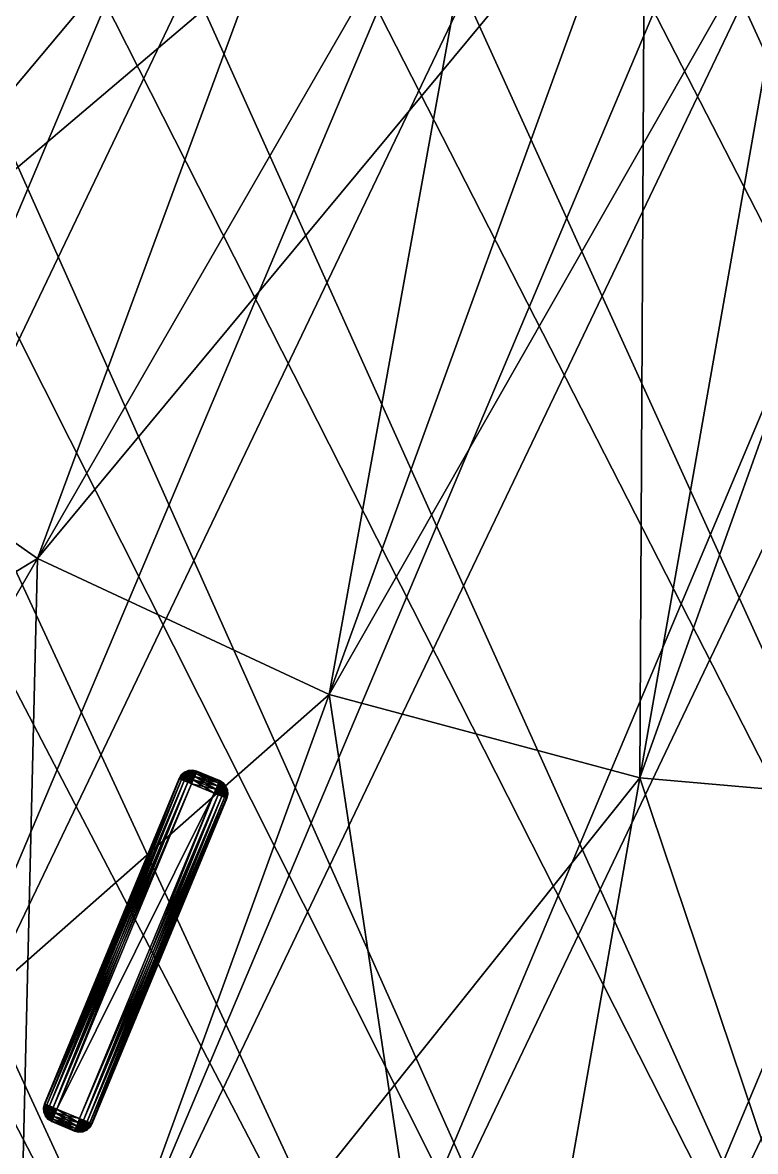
# Model space of a CAD drawing. Extents: x -220 to 220, y -231 to 209.
# Drawn here: x -68.8 to -15, y -171.5 to -88.8 of the extents above; entities that cross this region are included whole.
import ezdxf

# ---------------------------------------------------------------- set-up
doc = ezdxf.new("R2010")
doc.units = 0
doc.layers.get('0').update_dxf_attribs({"color": 33, "linetype": 'CONTINUOUS'})

msp = doc.modelspace()

# ---------------------------------------------------------------- meshes
at = {"color": 233}
mesh = msp.add_polyface(dxfattribs=at)
corners = [(-19.675, 188.166, -0.51), (0, 189.116, -0.51), (0, 189.116, -5.51), (-19.675, 188.166, -5.51), (-38.801, 185.375, -0.51), (-38.801, 185.375, -5.51), (-57.29, 180.83, -0.51), (-57.29, 180.83, -5.51), (-75.054, 174.62, -0.51), (-75.054, 174.62, -5.51), (-92.004, 166.832, -0.51), (-92.004, 166.832, -5.51), (-108.053, 157.556, -0.51), (-108.053, 157.556, -5.51), (-123.112, 146.879, -0.51), (-123.112, 146.879, -5.51), (-75.054, 174.62, -5.51), (-191.713, -68.173, -5.51), (-92.004, 166.832, -5.51), (-57.29, 180.83, -5.51), (-185.503, -85.937, -5.51), (-38.801, 185.375, -5.51), (-177.716, -102.888, -5.51), (-168.44, -118.937, -5.51), (-19.675, 188.166, -5.51), (-157.763, -133.996, -5.51), (0, 189.116, -5.51), (-145.773, -147.978, -5.51), (19.675, 188.166, -5.51), (-132.559, -160.794, -5.51), (32.492, 186.504, -5.51), (51.203, 182.534, -5.51), (-118.208, -172.356, -5.51), (-57.29, 180.83, -0.51), (123.112, -168.646, -0.51), (-38.801, 185.375, -0.51), (-75.054, 174.62, -0.51), (108.053, -179.323, -0.51), (-92.004, 166.832, -0.51), (92.004, -188.6, -0.51), (-108.053, 157.556, -0.51), (75.054, -196.387, -0.51), (-123.112, 146.879, -0.51), (57.29, -202.597, -0.51), (-137.094, 134.889, -0.51), (38.801, -207.142, -0.51), (-149.91, 121.675, -0.51), (19.675, -209.934, -0.51), (-161.472, 107.324, -0.51), (0, -210.884, -0.51)]
mesh.append_faces([[corners[k] for k in face] for face in [(0, 1, 2, 0), (3, 0, 2, 3), (4, 0, 3, 4), (5, 4, 3, 5), (6, 4, 5, 6), (7, 6, 5, 7), (8, 6, 7, 8), (9, 8, 7, 9), (10, 8, 9, 10), (11, 10, 9, 11), (12, 10, 11, 12), (13, 12, 11, 13), (14, 12, 13, 14), (15, 14, 13, 15), (16, 17, 18, 16), (19, 20, 16, 19), (21, 22, 19, 21), (21, 23, 22, 21), (24, 23, 21, 24), (24, 25, 23, 24), (26, 25, 24, 26), (26, 27, 25, 26), (28, 27, 26, 28), (28, 29, 27, 28), (30, 29, 28, 30), (31, 32, 30, 31), (33, 34, 35, 33), (36, 37, 33, 36), (38, 39, 36, 38), (40, 41, 38, 40), (42, 43, 40, 42), (44, 45, 42, 44), (46, 47, 44, 46), (48, 49, 46, 48)]], dxfattribs={"vtx3": -1, "color": 233})
mesh = msp.add_polyface(dxfattribs=at)
corners = [(102.809, 160.808, -0.51), (118.208, 150.588, -0.51), (118.208, 150.588, -5.51), (102.809, 160.808, -5.51), (86.45, 169.598, -0.51), (86.45, 169.598, -5.51), (69.218, 176.869, -0.51), (69.218, 176.869, -5.51), (51.203, 182.534, -0.51), (51.203, 182.534, -5.51), (32.492, 186.504, -0.51), (32.492, 186.504, -5.51), (19.675, 188.166, -0.51), (19.675, 188.166, -5.51), (0, 189.116, -0.51), (0, 189.116, -5.51), (69.218, 176.869, -5.51), (-102.809, -182.576, -5.51), (51.203, 182.534, -5.51), (86.45, 169.598, -5.51), (-86.45, -191.365, -5.51), (102.809, 160.808, -5.51), (-69.218, -198.637, -5.51), (118.208, 150.588, -5.51), (-51.203, -204.301, -5.51), (132.559, 139.026, -5.51), (-32.492, -208.272, -5.51), (145.773, 126.21, -5.51), (-19.675, -209.934, -5.51), (157.763, 112.229, -5.51), (0, -210.884, -5.51), (69.218, 176.869, -0.51), (193.418, -62.087, -0.51), (86.45, 169.598, -0.51), (51.203, 182.534, -0.51), (187.753, -80.102, -0.51), (180.482, -97.333, -0.51), (32.492, 186.504, -0.51), (171.692, -113.693, -0.51), (19.675, 188.166, -0.51), (161.472, -129.092, -0.51), (0, 189.116, -0.51), (149.91, -143.442, -0.51), (-19.675, 188.166, -0.51), (137.094, -156.657, -0.51), (-38.801, 185.375, -0.51)]
mesh.append_faces([[corners[k] for k in face] for face in [(0, 1, 2, 0), (3, 0, 2, 3), (4, 0, 3, 4), (5, 4, 3, 5), (6, 4, 5, 6), (7, 6, 5, 7), (8, 6, 7, 8), (9, 8, 7, 9), (10, 8, 9, 10), (11, 10, 9, 11), (12, 10, 11, 12), (13, 12, 11, 13), (14, 12, 13, 14), (15, 14, 13, 15), (16, 17, 18, 16), (19, 20, 16, 19), (21, 22, 19, 21), (23, 24, 21, 23), (25, 26, 23, 25), (27, 28, 25, 27), (29, 30, 27, 29), (31, 32, 33, 31), (34, 35, 31, 34), (34, 36, 35, 34), (37, 36, 34, 37), (37, 38, 36, 37), (39, 38, 37, 39), (39, 40, 38, 39), (41, 40, 39, 41), (41, 42, 40, 41), (43, 42, 41, 43), (43, 44, 42, 43), (45, 44, 43, 45)]], dxfattribs={"vtx3": -1, "color": 233})
mesh = msp.add_polyface(dxfattribs=at)
corners = [(-199.05, 8.791, -0.51), (-197.388, 21.608, -0.51), (-197.388, 21.608, -5.51), (-199.05, 8.791, -5.51), (-200, -10.884, -0.51), (-200, -10.884, -5.51), (-199.05, -30.559, -0.51), (-199.05, -30.559, -5.51), (-196.258, -49.685, -0.51), (-196.258, -49.685, -5.51), (-191.713, -68.173, -0.51), (-191.713, -68.173, -5.51), (-185.503, -85.937, -0.51), (-185.503, -85.937, -5.51), (32.492, 186.504, -5.51), (-118.208, -172.356, -5.51), (-132.559, -160.794, -5.51), (51.203, 182.534, -5.51), (-102.809, -182.576, -5.51), (69.218, 176.869, -5.51), (-86.45, -191.365, -5.51), (-108.053, 157.556, -0.51), (57.29, -202.597, -0.51), (75.054, -196.387, -0.51), (-123.112, 146.879, -0.51), (38.801, -207.142, -0.51), (-137.094, 134.889, -0.51), (19.675, -209.934, -0.51), (-149.91, 121.675, -0.51), (0, -210.884, -0.51), (-161.472, 107.324, -0.51), (-19.675, -209.934, -0.51), (-171.692, 91.925, -0.51), (-32.492, -208.272, -0.51), (-180.482, 75.566, -0.51), (-51.203, -204.301, -0.51), (-187.753, 58.335, -0.51), (-69.218, -198.637, -0.51), (-193.418, 40.319, -0.51), (-86.45, -191.365, -0.51), (-197.388, 21.608, -0.51), (-102.809, -182.576, -0.51), (-199.05, 8.791, -0.51), (-200, -10.884, -0.51), (-118.208, -172.356, -0.51), (-199.05, -30.559, -0.51), (-132.559, -160.794, -0.51), (-196.258, -49.685, -0.51), (-145.773, -147.978, -0.51), (-191.713, -68.173, -0.51), (-157.763, -133.996, -0.51)]
mesh.append_faces([[corners[k] for k in face] for face in [(0, 1, 2, 0), (3, 0, 2, 3), (4, 0, 3, 4), (5, 4, 3, 5), (6, 4, 5, 6), (7, 6, 5, 7), (8, 6, 7, 8), (9, 8, 7, 9), (10, 8, 9, 10), (11, 10, 9, 11), (12, 10, 11, 12), (13, 12, 11, 13), (14, 15, 16, 14), (17, 18, 15, 17), (19, 20, 18, 19), (21, 22, 23, 21), (24, 25, 22, 24), (26, 27, 25, 26), (28, 29, 27, 28), (30, 31, 29, 30), (32, 33, 31, 32), (34, 33, 32, 34), (34, 35, 33, 34), (36, 35, 34, 36), (36, 37, 35, 36), (38, 37, 36, 38), (38, 39, 37, 38), (40, 39, 38, 40), (40, 41, 39, 40), (42, 41, 40, 42), (43, 44, 42, 43), (45, 46, 43, 45), (47, 48, 45, 47), (49, 50, 47, 49)]], dxfattribs={"vtx3": -1, "color": 233})
mesh = msp.add_polyface(dxfattribs=at)
corners = [(-137.3, -30.884, 25), (-137.3, -30.884, 20), (0, -30.884, 20), (0, -30.884, 25), (-166, -75.884, 25), (-166, -75.884, 20), (-164.222, -80.383, 25), (-164.222, -80.383, 20), (-158.84, -91.295, 25), (-187.753, 58.335, 25), (-180.482, 75.566, 25), (-180.482, 75.566, 20), (-187.753, 58.335, 20), (-193.418, 40.319, 25), (-193.418, 40.319, 20), (-197.388, 21.608, 25), (-197.388, 21.608, 20), (-199.05, 8.791, 25), (-199.05, 8.791, 20), (-200, -10.884, 25), (-200, -10.884, 20), (-199.05, -30.559, 25), (-199.05, -30.559, 20), (-196.258, -49.685, 25), (-196.258, -49.685, 20), (-191.713, -68.173, 25), (-191.713, -68.173, 20), (-185.503, -85.937, 25), (-185.503, -85.937, 20), (-38.801, 185.375, 20), (-137.3, -30.884, 20), (-166, -75.884, 20), (-149.91, 121.675, 20), (-199.05, 8.791, 20), (-197.388, 21.608, 20), (-137.094, 134.889, 20), (-200, -10.884, 20), (-123.112, 146.879, 20), (-199.05, -30.559, 20), (-108.053, 157.556, 20), (-196.258, -49.685, 20), (-92.004, 166.832, 20), (-191.713, -68.173, 20), (-75.054, 174.62, 20), (-185.503, -85.937, 20), (-57.29, 180.83, 20), (-177.716, -102.888, 20), (-164.222, -80.383, 20), (-92.004, 166.832, 25), (0, -30.884, 25), (137.3, -30.884, 25), (-161.472, 107.324, 25), (-171.692, 91.925, 25), (-180.482, 75.566, 25), (-137.3, -30.884, 25), (-187.753, 58.335, 25), (-193.418, 40.319, 25), (-197.388, 21.608, 25), (-199.05, 8.791, 25), (-166, -75.884, 25), (-200, -10.884, 25), (-164.222, -80.383, 25), (-158.84, -91.295, 25), (-199.05, -30.559, 25), (-132.559, -160.794, 25), (-196.258, -49.685, 25), (-145.773, -147.978, 25), (-191.713, -68.173, 25), (-157.763, -133.996, 25)]
mesh.append_faces([[corners[k] for k in face] for face in [(0, 1, 2, 0), (3, 0, 2, 3), (4, 5, 1, 4), (0, 4, 1, 0), (6, 7, 5, 6), (4, 6, 5, 4), (6, 8, 7, 6), (9, 10, 11, 9), (12, 9, 11, 12), (13, 9, 12, 13), (14, 13, 12, 14), (15, 13, 14, 15), (16, 15, 14, 16), (17, 15, 16, 17), (18, 17, 16, 18), (19, 17, 18, 19), (20, 19, 18, 20), (21, 19, 20, 21), (22, 21, 20, 22), (23, 21, 22, 23), (24, 23, 22, 24), (25, 23, 24, 25), (26, 25, 24, 26), (27, 25, 26, 27), (28, 27, 26, 28), (29, 30, 31, 29), (32, 33, 34, 32), (35, 36, 33, 35), (37, 38, 36, 37), (39, 40, 38, 39), (41, 42, 40, 41), (43, 44, 42, 43), (45, 31, 44, 45), (31, 46, 44, 31), (47, 46, 31, 47), (48, 49, 50, 48), (51, 52, 49, 51), (52, 53, 49, 52), (53, 54, 49, 53), (55, 54, 53, 55), (55, 56, 54, 55), (56, 57, 54, 56), (57, 58, 54, 57), (58, 59, 54, 58), (60, 59, 58, 60), (60, 61, 59, 60), (61, 60, 62, 61), (63, 64, 60, 63), (65, 66, 63, 65), (67, 68, 65, 67)]], dxfattribs={"vtx3": -1, "color": 233})
mesh = msp.add_polyface(dxfattribs=at)
corners = [(199.05, 8.791, -0.51), (200, -10.884, -0.51), (200, -10.884, -5.51), (199.05, 8.791, -5.51), (193.418, -62.087, -0.51), (187.753, -80.102, -0.51), (187.753, -80.102, -5.51), (193.418, -62.087, -5.51), (197.388, -43.376, -0.51), (197.388, -43.376, -5.51), (199.05, -30.559, -0.51), (199.05, -30.559, -5.51), (86.45, 169.598, -5.51), (-69.218, -198.637, -5.51), (-86.45, -191.365, -5.51), (102.809, 160.808, -5.51), (-51.203, -204.301, -5.51), (118.208, 150.588, -5.51), (-32.492, -208.272, -5.51), (132.559, 139.026, -5.51), (-19.675, -209.934, -5.51), (145.773, 126.21, -5.51), (0, -210.884, -5.51), (157.763, 112.229, -5.51), (19.675, -209.934, -5.51), (168.44, 97.169, -5.51), (38.801, -207.142, -5.51), (177.716, 81.12, -5.51), (57.29, -202.597, -5.51), (185.503, 64.17, -5.51), (75.054, -196.387, -5.51), (191.713, 46.406, -5.51), (92.004, -188.6, -5.51), (196.258, 27.917, -5.51), (108.053, -179.323, -5.51), (199.05, 8.791, -5.51), (200, -10.884, -5.51), (123.112, -168.646, -5.51), (199.05, -30.559, -5.51), (137.094, -156.657, -5.51), (197.388, -43.376, -5.51), (149.91, -143.442, -5.51), (193.418, -62.087, -5.51), (161.472, -129.092, -5.51), (-38.801, 185.375, -0.51), (123.112, -168.646, -0.51), (137.094, -156.657, -0.51), (-57.29, 180.83, -0.51), (108.053, -179.323, -0.51), (-75.054, 174.62, -0.51), (92.004, -188.6, -0.51), (-92.004, 166.832, -0.51), (75.054, -196.387, -0.51)]
mesh.append_faces([[corners[k] for k in face] for face in [(0, 1, 2, 0), (3, 0, 2, 3), (4, 5, 6, 4), (7, 4, 6, 7), (8, 4, 7, 8), (9, 8, 7, 9), (10, 8, 9, 10), (11, 10, 9, 11), (1, 10, 11, 1), (2, 1, 11, 2), (12, 13, 14, 12), (15, 16, 13, 15), (17, 18, 16, 17), (19, 20, 18, 19), (21, 22, 20, 21), (23, 24, 22, 23), (25, 26, 24, 25), (27, 26, 25, 27), (27, 28, 26, 27), (29, 28, 27, 29), (29, 30, 28, 29), (31, 30, 29, 31), (31, 32, 30, 31), (33, 32, 31, 33), (33, 34, 32, 33), (35, 34, 33, 35), (36, 37, 35, 36), (38, 39, 36, 38), (40, 41, 38, 40), (42, 43, 40, 42), (44, 45, 46, 44), (47, 48, 45, 47), (49, 50, 48, 49), (51, 52, 50, 51)]], dxfattribs={"vtx3": -1, "color": 233})
mesh = msp.add_polyface(dxfattribs=at)
corners = [(-137.094, 134.889, -0.51), (-123.112, 146.879, -0.51), (-123.112, 146.879, -5.51), (-137.094, 134.889, -5.51), (-149.91, 121.675, -0.51), (-149.91, 121.675, -5.51), (-161.472, 107.324, -0.51), (-161.472, 107.324, -5.51), (-171.692, 91.925, -0.51), (-171.692, 91.925, -5.51), (-180.482, 75.566, -0.51), (-180.482, 75.566, -5.51), (-187.753, 58.335, -0.51), (-187.753, 58.335, -5.51), (-193.418, 40.319, -0.51), (-193.418, 40.319, -5.51), (-197.388, 21.608, -0.51), (-197.388, 21.608, -5.51), (-171.692, 91.925, -5.51), (-187.753, 58.335, -5.51), (-180.482, 75.566, -5.51), (-193.418, 40.319, -5.51), (-161.472, 107.324, -5.51), (-197.388, 21.608, -5.51), (-149.91, 121.675, -5.51), (-199.05, 8.791, -5.51), (-137.094, 134.889, -5.51), (-200, -10.884, -5.51), (-123.112, 146.879, -5.51), (-199.05, -30.559, -5.51), (-108.053, 157.556, -5.51), (-196.258, -49.685, -5.51), (-92.004, 166.832, -5.51), (-191.713, -68.173, -5.51), (-75.054, 174.62, -5.51), (-185.503, -85.937, -5.51), (-57.29, 180.83, -5.51), (-177.716, -102.888, -5.51), (-171.692, 91.925, -0.51), (-19.675, -209.934, -0.51), (-161.472, 107.324, -0.51)]
mesh.append_faces([[corners[k] for k in face] for face in [(0, 1, 2, 0), (3, 0, 2, 3), (4, 0, 3, 4), (5, 4, 3, 5), (6, 4, 5, 6), (7, 6, 5, 7), (8, 6, 7, 8), (9, 8, 7, 9), (10, 8, 9, 10), (11, 10, 9, 11), (12, 10, 11, 12), (13, 12, 11, 13), (14, 12, 13, 14), (15, 14, 13, 15), (16, 14, 15, 16), (17, 16, 15, 17), (18, 19, 20, 18), (18, 21, 19, 18), (22, 21, 18, 22), (22, 23, 21, 22), (24, 23, 22, 24), (24, 25, 23, 24), (26, 25, 24, 26), (26, 27, 25, 26), (28, 27, 26, 28), (28, 29, 27, 28), (30, 29, 28, 30), (30, 31, 29, 30), (32, 31, 30, 32), (32, 33, 31, 32), (34, 35, 33, 34), (36, 37, 35, 36), (38, 39, 40, 38)]], dxfattribs={"vtx3": -1, "color": 233})
mesh = msp.add_polyface(dxfattribs=at)
corners = [(-177.716, -102.888, -0.51), (-185.503, -85.937, -0.51), (-185.503, -85.937, -5.51), (-177.716, -102.888, -5.51), (-168.44, -118.937, -0.51), (-168.44, -118.937, -5.51), (-157.763, -133.996, -0.51), (-157.763, -133.996, -5.51), (-145.773, -147.978, -0.51), (-145.773, -147.978, -5.51), (-132.559, -160.794, -0.51), (-132.559, -160.794, -5.51), (-118.208, -172.356, -0.51), (-118.208, -172.356, -5.51), (-102.809, -182.576, -0.51), (-102.809, -182.576, -5.51), (-86.45, -191.365, -0.51), (-86.45, -191.365, -5.51), (-69.218, -198.637, -0.51), (-69.218, -198.637, -5.51), (-51.203, -204.301, -0.51), (-51.203, -204.301, -5.51), (-32.492, -208.272, -0.51), (-32.492, -208.272, -5.51), (-19.675, -209.934, -0.51), (-19.675, -209.934, -5.51), (0, -210.884, -0.51), (0, -210.884, -5.51), (-199.05, 8.791, -0.51), (-118.208, -172.356, -0.51), (-102.809, -182.576, -0.51), (-200, -10.884, -0.51), (-132.559, -160.794, -0.51), (-199.05, -30.559, -0.51), (-145.773, -147.978, -0.51), (-196.258, -49.685, -0.51), (-157.763, -133.996, -0.51), (-191.713, -68.173, -0.51), (-168.44, -118.937, -0.51), (-185.503, -85.937, -0.51), (-177.716, -102.888, -0.51)]
mesh.append_faces([[corners[k] for k in face] for face in [(0, 1, 2, 0), (3, 0, 2, 3), (4, 0, 3, 4), (5, 4, 3, 5), (6, 4, 5, 6), (7, 6, 5, 7), (8, 6, 7, 8), (9, 8, 7, 9), (10, 8, 9, 10), (11, 10, 9, 11), (12, 10, 11, 12), (13, 12, 11, 13), (14, 12, 13, 14), (15, 14, 13, 15), (16, 14, 15, 16), (17, 16, 15, 17), (18, 16, 17, 18), (19, 18, 17, 19), (20, 18, 19, 20), (21, 20, 19, 21), (22, 20, 21, 22), (23, 22, 21, 23), (24, 22, 23, 24), (25, 24, 23, 25), (26, 24, 25, 26), (27, 26, 25, 27), (28, 29, 30, 28), (31, 32, 29, 31), (33, 34, 32, 33), (35, 36, 34, 35), (37, 38, 36, 37), (39, 38, 37, 39), (39, 40, 38, 39)]], dxfattribs={"vtx3": -1, "color": 233})
mesh = msp.add_polyface(dxfattribs=at)
corners = [(-133.277, -34.384, 34.5), (-135.333, -10.884, 34.5), (-67.667, -10.884, 34.5), (-66.639, -22.634, 34.5), (-199.916, -46.134, 34.5), (-203, -10.884, 34.5), (-199.916, -46.134, 45.5), (-203, -10.884, 45.5), (-203, -10.884, 34.5), (-199.916, -46.134, 34.5), (-133.277, -34.384, 45.5), (-135.333, -10.884, 45.5), (-203, -10.884, 45.5), (-199.916, -46.134, 45.5), (-66.639, -22.634, 45.5), (-67.667, -10.884, 45.5), (-127.172, -57.17, 34.5), (-63.586, -34.027, 34.5), (-190.758, -80.314, 34.5), (-190.758, -80.314, 45.5), (-190.758, -80.314, 34.5), (-127.172, -57.17, 45.5), (-190.758, -80.314, 45.5), (-63.586, -34.027, 45.5), (-117.202, -78.55, 34.5), (-175.803, -112.384, 34.5), (-175.803, -112.384, 45.5), (-175.803, -112.384, 34.5), (-117.202, -78.55, 45.5), (-175.803, -112.384, 45.5), (-58.601, -44.717, 45.5), (-103.671, -97.874, 34.5), (-58.601, -44.717, 34.5), (-155.507, -141.37, 34.5), (-155.507, -141.37, 45.5), (-155.507, -141.37, 34.5), (-103.671, -97.874, 45.5), (-155.507, -141.37, 45.5), (-51.836, -54.379, 45.5), (-86.991, -114.555, 34.5), (-51.836, -54.379, 34.5), (-130.486, -166.391, 34.5), (-130.486, -166.391, 45.5), (-130.486, -166.391, 34.5), (-86.991, -114.555, 45.5), (-130.486, -166.391, 45.5), (-43.495, -62.719, 45.5), (-101.5, -186.687, 34.5), (-67.667, -128.086, 34.5), (-101.5, -186.687, 45.5), (-101.5, -186.687, 34.5), (-67.667, -128.086, 45.5), (-101.5, -186.687, 45.5), (-69.43, -201.641, 34.5), (-69.43, -201.641, 45.5), (-69.43, -201.641, 34.5)]
mesh.append_faces([[corners[k] for k in face] for face in [(0, 1, 2, 0), (3, 0, 2, 3), (4, 5, 1, 4), (0, 4, 1, 0), (6, 7, 8, 6), (9, 6, 8, 9), (10, 11, 12, 10), (13, 10, 12, 13), (14, 15, 11, 14), (10, 14, 11, 10), (16, 0, 3, 16), (17, 16, 3, 17), (18, 4, 0, 18), (16, 18, 0, 16), (19, 6, 9, 19), (20, 19, 9, 20), (21, 10, 13, 21), (22, 21, 13, 22), (23, 14, 10, 23), (21, 23, 10, 21), (24, 16, 17, 24), (25, 18, 16, 25), (24, 25, 16, 24), (26, 19, 20, 26), (27, 26, 20, 27), (28, 21, 22, 28), (29, 28, 22, 29), (30, 23, 21, 30), (28, 30, 21, 28), (31, 24, 32, 31), (33, 25, 24, 33), (31, 33, 24, 31), (34, 26, 27, 34), (35, 34, 27, 35), (36, 28, 29, 36), (37, 36, 29, 37), (36, 38, 28, 36), (39, 31, 40, 39), (41, 33, 31, 41), (39, 41, 31, 39), (42, 34, 35, 42), (43, 42, 35, 43), (44, 36, 37, 44), (45, 44, 37, 45), (44, 46, 36, 44), (47, 41, 39, 47), (48, 47, 39, 48), (49, 42, 43, 49), (50, 49, 43, 50), (51, 44, 45, 51), (52, 51, 45, 52), (53, 47, 48, 53), (54, 49, 50, 54), (55, 54, 50, 55)]], dxfattribs={"vtx3": -1, "color": 233})
mesh = msp.add_polyface(dxfattribs=at)
corners = [(-66.639, -22.634, 34.5), (-67.667, -10.884, 34.5), (0, -10.884, 34.5), (-66.639, -22.634, 45.5), (0, -10.884, 45.5), (-67.667, -10.884, 45.5), (-63.586, -34.027, 34.5), (-63.586, -34.027, 45.5), (-58.601, -44.717, 34.5), (-117.202, -78.55, 34.5), (-58.601, -44.717, 45.5), (-51.836, -54.379, 34.5), (-103.671, -97.874, 34.5), (-51.836, -54.379, 45.5), (-117.202, -78.55, 45.5), (-43.495, -62.719, 34.5), (-86.991, -114.555, 34.5), (-43.495, -62.719, 45.5), (-103.671, -97.874, 45.5), (-33.833, -69.485, 34.5), (-67.667, -128.086, 34.5), (-33.833, -69.485, 45.5), (-86.991, -114.555, 45.5), (-67.667, -128.086, 45.5), (-23.143, -74.47, 34.5), (-46.287, -138.055, 34.5), (-69.43, -201.641, 34.5), (-46.287, -138.055, 45.5), (-101.5, -186.687, 45.5), (-69.43, -201.641, 45.5), (-23.143, -74.47, 45.5), (-11.75, -77.522, 34.5), (-23.5, -144.161, 34.5), (-35.251, -210.8, 34.5), (-35.251, -210.8, 45.5), (-69.43, -201.641, 45.5), (-69.43, -201.641, 34.5), (-35.251, -210.8, 34.5), (-23.5, -144.161, 45.5), (-35.251, -210.8, 45.5), (-11.75, -77.522, 45.5), (0, -78.55, 34.5), (0, -146.217, 34.5), (0, -213.884, 34.5), (0, -213.884, 45.5), (0, -213.884, 34.5), (0, -146.217, 45.5), (0, -213.884, 45.5), (0, -78.55, 45.5)]
mesh.append_faces([[corners[k] for k in face] for face in [(0, 1, 2, 0), (3, 4, 5, 3), (6, 0, 2, 6), (7, 4, 3, 7), (8, 6, 2, 8), (8, 9, 6, 8), (10, 4, 7, 10), (11, 8, 2, 11), (11, 12, 8, 11), (13, 10, 14, 13), (13, 4, 10, 13), (15, 11, 2, 15), (15, 16, 11, 15), (17, 13, 18, 17), (17, 4, 13, 17), (19, 15, 2, 19), (20, 16, 15, 20), (19, 20, 15, 19), (21, 17, 22, 21), (23, 21, 22, 23), (21, 4, 17, 21), (24, 19, 2, 24), (25, 20, 19, 25), (24, 25, 19, 24), (25, 26, 20, 25), (27, 23, 28, 27), (29, 27, 28, 29), (30, 21, 23, 30), (27, 30, 23, 27), (30, 4, 21, 30), (31, 24, 2, 31), (32, 25, 24, 32), (31, 32, 24, 31), (33, 26, 25, 33), (32, 33, 25, 32), (34, 35, 36, 34), (37, 34, 36, 37), (38, 27, 29, 38), (39, 38, 29, 39), (40, 30, 27, 40), (38, 40, 27, 38), (40, 4, 30, 40), (41, 31, 2, 41), (42, 32, 31, 42), (41, 42, 31, 41), (43, 33, 32, 43), (42, 43, 32, 42), (44, 34, 37, 44), (45, 44, 37, 45), (46, 38, 39, 46), (47, 46, 39, 47), (48, 40, 38, 48), (46, 48, 38, 46), (48, 4, 40, 48)]], dxfattribs={"vtx3": -1, "color": 233})
mesh = msp.add_polyface(dxfattribs=at)
corners = [(-56.548, -143.808, -13.814), (-56.581, -143.669, -13.535), (-56.295, -143.788, -13.814), (-56.592, -143.622, -13.226), (-56.284, -143.646, -13.535), (-56.592, -143.622, 1.574), (-56.28, -143.597, -13.226), (-56.581, -143.669, 1.883), (-56.28, -143.597, 1.574), (-56.548, -143.808, 2.162), (-56.284, -143.646, 1.883), (-56.666, -144.093, -14.035), (-56.496, -144.023, -14.035), (-56.431, -144.294, -14.177), (-56.52, -144.331, -14.177), (-56.782, -143.904, -13.814), (-56.856, -143.783, -13.535), (-56.881, -143.742, -13.226), (-56.881, -143.742, 1.574), (-56.856, -143.783, 1.883), (-56.782, -143.904, 2.162), (-56.666, -144.093, 2.383), (-56.496, -144.023, 2.383), (-56.52, -144.331, 2.525), (-56.594, -144.394, -14.177), (-56.359, -144.594, -14.226), (-56.806, -144.213, -14.035), (-56.974, -144.069, -13.814), (-57.082, -143.977, -13.535), (-57.119, -143.945, -13.226), (-57.119, -143.945, 1.574), (-57.082, -143.977, 1.883), (-56.974, -144.069, 2.162), (-56.806, -144.213, 2.383), (-56.594, -144.394, 2.525), (-56.359, -144.594, 2.574), (-56.902, -144.369, -14.035), (-56.644, -144.476, -14.177), (-57.106, -144.285, -13.814), (-57.237, -144.23, -13.535), (-57.283, -144.212, -13.226), (-57.283, -144.212, 1.574), (-57.237, -144.23, 1.883), (-57.106, -144.285, 2.162), (-56.902, -144.369, 2.383), (-56.644, -144.476, 2.525)]
mesh.append_faces([[corners[k] for k in face] for face in [(0, 1, 2, 0), (1, 3, 4, 1), (3, 5, 6, 3), (5, 7, 8, 5), (7, 9, 10, 7), (11, 12, 13, 11), (14, 11, 13, 14), (15, 0, 12, 15), (11, 15, 12, 11), (16, 1, 0, 16), (15, 16, 0, 15), (17, 3, 1, 17), (16, 17, 1, 16), (18, 5, 3, 18), (17, 18, 3, 17), (19, 7, 5, 19), (18, 19, 5, 18), (20, 9, 7, 20), (19, 20, 7, 19), (21, 22, 9, 21), (20, 21, 9, 20), (21, 23, 22, 21), (24, 14, 25, 24), (26, 11, 14, 26), (24, 26, 14, 24), (27, 15, 11, 27), (26, 27, 11, 26), (28, 16, 15, 28), (27, 28, 15, 27), (29, 17, 16, 29), (28, 29, 16, 28), (30, 18, 17, 30), (29, 30, 17, 29), (31, 19, 18, 31), (30, 31, 18, 30), (32, 20, 19, 32), (31, 32, 19, 31), (33, 21, 20, 33), (32, 33, 20, 32), (34, 23, 21, 34), (33, 34, 21, 33), (34, 35, 23, 34), (36, 26, 24, 36), (37, 36, 24, 37), (38, 27, 26, 38), (36, 38, 26, 36), (39, 28, 27, 39), (38, 39, 27, 38), (40, 29, 28, 40), (39, 40, 28, 39), (41, 30, 29, 41), (40, 41, 29, 40), (42, 31, 30, 42), (41, 42, 30, 41), (43, 32, 31, 43), (42, 43, 31, 42), (44, 33, 32, 44), (43, 44, 32, 43), (45, 34, 33, 45), (44, 45, 33, 44), (45, 35, 34, 45)]], dxfattribs={"vtx3": -1, "color": 233})
mesh = msp.add_polyface(dxfattribs=at)
corners = [(-56.134, -144.051, -14.035), (-54.471, -144.74, -14.035), (-54.578, -144.998, -14.177), (-56.241, -144.309, -14.177), (-56.049, -143.847, -13.814), (-54.386, -144.536, -13.814), (-55.995, -143.716, -13.535), (-54.332, -144.404, -13.535), (-55.976, -143.67, -13.226), (-54.313, -144.359, -13.226), (-55.976, -143.67, 1.574), (-54.313, -144.359, 1.574), (-55.995, -143.716, 1.883), (-54.332, -144.404, 1.883), (-56.049, -143.847, 2.162), (-54.386, -144.536, 2.162), (-56.134, -144.051, 2.383), (-54.471, -144.74, 2.383), (-56.241, -144.309, 2.525), (-56.335, -144.286, -14.177), (-56.359, -144.594, -14.226), (-56.313, -144.008, -14.035), (-56.295, -143.788, -13.814), (-56.284, -143.646, -13.535), (-56.28, -143.597, -13.226), (-56.28, -143.597, 1.574), (-56.284, -143.646, 1.883), (-56.295, -143.788, 2.162), (-56.313, -144.008, 2.383), (-56.335, -144.286, 2.525), (-56.359, -144.594, 2.574), (-56.431, -144.294, -14.177), (-56.496, -144.023, -14.035), (-56.548, -143.808, -13.814), (-56.581, -143.669, -13.535), (-56.592, -143.622, -13.226), (-56.592, -143.622, 1.574), (-56.581, -143.669, 1.883), (-56.548, -143.808, 2.162), (-56.496, -144.023, 2.383), (-56.431, -144.294, 2.525), (-56.52, -144.331, -14.177), (-56.52, -144.331, 2.525), (-54.047, -144.523, -13.226), (-54.078, -144.56, -13.535), (-54.047, -144.523, 1.574), (-54.078, -144.56, 1.883)]
mesh.append_faces([[corners[k] for k in face] for face in [(0, 1, 2, 0), (3, 0, 2, 3), (4, 5, 1, 4), (0, 4, 1, 0), (6, 7, 5, 6), (4, 6, 5, 4), (8, 9, 7, 8), (6, 8, 7, 6), (10, 11, 9, 10), (8, 10, 9, 8), (12, 13, 11, 12), (10, 12, 11, 10), (14, 15, 13, 14), (12, 14, 13, 12), (16, 17, 15, 16), (14, 16, 15, 14), (16, 18, 17, 16), (19, 3, 20, 19), (21, 0, 3, 21), (19, 21, 3, 19), (22, 4, 0, 22), (21, 22, 0, 21), (23, 6, 4, 23), (22, 23, 4, 22), (24, 8, 6, 24), (23, 24, 6, 23), (25, 10, 8, 25), (24, 25, 8, 24), (26, 12, 10, 26), (25, 26, 10, 25), (27, 14, 12, 27), (26, 27, 12, 26), (28, 16, 14, 28), (27, 28, 14, 27), (29, 18, 16, 29), (28, 29, 16, 28), (29, 30, 18, 29), (31, 19, 20, 31), (32, 21, 19, 32), (31, 32, 19, 31), (33, 22, 21, 33), (32, 33, 21, 32), (34, 23, 22, 34), (35, 24, 23, 35), (36, 25, 24, 36), (37, 26, 25, 37), (38, 27, 26, 38), (39, 28, 27, 39), (38, 39, 27, 38), (40, 29, 28, 40), (39, 40, 28, 39), (40, 30, 29, 40), (41, 31, 20, 41), (42, 40, 39, 42), (42, 30, 40, 42), (9, 43, 44, 9), (7, 9, 44, 7), (11, 45, 43, 11), (9, 11, 43, 9), (13, 46, 45, 13), (11, 13, 45, 11), (13, 15, 46, 13)]], dxfattribs={"vtx3": -1, "color": 233})
mesh = msp.add_polyface(dxfattribs=at)
corners = [(-66.232, -168.43, -14.226), (-66.518, -168.312, -14.177), (-56.359, -144.594, -14.226), (-66.775, -168.205, -14.035), (-56.644, -144.476, -14.177), (-66.979, -168.121, -13.814), (-56.902, -144.369, -14.035), (-67.111, -168.066, -13.535), (-57.106, -144.285, -13.814), (-67.156, -168.048, -13.226), (-57.237, -144.23, -13.535), (-67.156, -168.048, 1.574), (-57.283, -144.212, -13.226), (-67.111, -168.066, 1.883), (-57.283, -144.212, 1.574), (-66.979, -168.121, 2.162), (-57.237, -144.23, 1.883), (-66.775, -168.205, 2.383), (-57.106, -144.285, 2.162), (-66.518, -168.312, 2.525), (-56.902, -144.369, 2.383), (-66.232, -168.43, 2.574), (-56.644, -144.476, 2.525), (-66.54, -168.406, -14.177), (-66.818, -168.384, -14.035), (-67.039, -168.367, -13.814), (-67.18, -168.356, -13.535), (-67.229, -168.352, -13.226), (-67.229, -168.352, 1.574), (-67.18, -168.356, 1.883), (-67.039, -168.367, 2.162), (-66.818, -168.384, 2.383), (-66.54, -168.406, 2.525), (-66.532, -168.502, -14.177), (-66.804, -168.567, -14.035), (-67.019, -168.619, -13.814), (-67.157, -168.652, -13.535), (-67.204, -168.664, -13.226), (-67.204, -168.664, 1.574), (-67.157, -168.652, 1.883), (-67.019, -168.619, 2.162), (-66.804, -168.567, 2.383), (-66.532, -168.502, 2.525), (-66.495, -168.592, -14.177), (-66.495, -168.592, 2.525), (-54.41, -145.401, -14.177), (-64.284, -169.237, -14.177), (-64.569, -169.119, -14.226), (-54.153, -145.508, -14.035), (-64.026, -169.344, -14.035), (-53.949, -145.593, -13.814), (-63.822, -169.429, -13.814), (-53.817, -145.647, -13.535), (-63.69, -169.483, -13.535), (-53.772, -145.666, -13.226), (-63.645, -169.502, -13.226), (-53.772, -145.666, 1.574), (-63.645, -169.502, 1.574), (-53.817, -145.647, 1.883), (-63.69, -169.483, 1.883), (-53.949, -145.593, 2.162), (-63.822, -169.429, 2.162), (-54.153, -145.508, 2.383), (-64.026, -169.344, 2.383), (-54.41, -145.401, 2.525), (-64.284, -169.237, 2.525), (-54.696, -145.283, 2.574), (-64.569, -169.119, 2.574), (-54.696, -145.283, -14.226)]
mesh.append_faces([[corners[k] for k in face] for face in [(0, 1, 2, 0), (1, 3, 4, 1), (3, 5, 6, 3), (5, 7, 8, 5), (7, 9, 10, 7), (9, 11, 12, 9), (11, 13, 14, 11), (13, 15, 16, 13), (15, 17, 18, 15), (17, 19, 20, 17), (19, 21, 22, 19), (23, 1, 0, 23), (24, 3, 1, 24), (23, 24, 1, 23), (25, 5, 3, 25), (24, 25, 3, 24), (26, 7, 5, 26), (25, 26, 5, 25), (27, 9, 7, 27), (26, 27, 7, 26), (28, 11, 9, 28), (27, 28, 9, 27), (29, 13, 11, 29), (28, 29, 11, 28), (30, 15, 13, 30), (29, 30, 13, 29), (31, 17, 15, 31), (30, 31, 15, 30), (32, 19, 17, 32), (31, 32, 17, 31), (32, 21, 19, 32), (33, 23, 0, 33), (34, 24, 23, 34), (33, 34, 23, 33), (35, 25, 24, 35), (34, 35, 24, 34), (36, 26, 25, 36), (37, 27, 26, 37), (38, 28, 27, 38), (39, 29, 28, 39), (40, 30, 29, 40), (41, 31, 30, 41), (40, 41, 30, 40), (42, 32, 31, 42), (41, 42, 31, 41), (42, 21, 32, 42), (43, 33, 0, 43), (44, 42, 41, 44), (44, 21, 42, 44), (45, 46, 47, 45), (48, 49, 46, 48), (50, 51, 49, 50), (52, 53, 51, 52), (54, 55, 53, 54), (56, 57, 55, 56), (58, 59, 57, 58), (60, 61, 59, 60), (62, 63, 61, 62), (64, 65, 63, 64), (66, 67, 65, 66), (21, 67, 66, 21), (47, 0, 68, 47)]], dxfattribs={"vtx3": -1, "color": 233})
mesh = msp.add_polyface(dxfattribs=at)
corners = [(-66.518, -168.312, -14.177), (-56.644, -144.476, -14.177), (-56.359, -144.594, -14.226), (-66.775, -168.205, -14.035), (-56.902, -144.369, -14.035), (-66.979, -168.121, -13.814), (-57.106, -144.285, -13.814), (-67.111, -168.066, -13.535), (-57.237, -144.23, -13.535), (-67.156, -168.048, -13.226), (-57.283, -144.212, -13.226), (-67.156, -168.048, 1.574), (-57.283, -144.212, 1.574), (-67.111, -168.066, 1.883), (-57.237, -144.23, 1.883), (-66.979, -168.121, 2.162), (-57.106, -144.285, 2.162), (-66.775, -168.205, 2.383), (-56.902, -144.369, 2.383), (-66.518, -168.312, 2.525), (-56.644, -144.476, 2.525), (-66.232, -168.43, 2.574), (-56.359, -144.594, 2.574), (-54.696, -145.283, -14.226), (-54.41, -145.401, -14.177), (-64.569, -169.119, -14.226), (-54.153, -145.508, -14.035), (-64.284, -169.237, -14.177), (-53.949, -145.593, -13.814), (-64.026, -169.344, -14.035), (-53.817, -145.647, -13.535), (-63.822, -169.429, -13.814), (-53.772, -145.666, -13.226), (-63.69, -169.483, -13.535), (-53.772, -145.666, 1.574), (-63.645, -169.502, -13.226), (-53.817, -145.647, 1.883), (-63.645, -169.502, 1.574), (-53.949, -145.593, 2.162), (-63.69, -169.483, 1.883), (-54.153, -145.508, 2.383), (-63.822, -169.429, 2.162), (-54.41, -145.401, 2.525), (-64.026, -169.344, 2.383), (-54.696, -145.283, 2.574), (-64.284, -169.237, 2.525), (-54.388, -145.307, -14.177), (-54.11, -145.329, -14.035), (-53.889, -145.347, -13.814), (-53.748, -145.358, -13.535), (-53.699, -145.361, -13.226), (-53.699, -145.361, 1.574), (-53.748, -145.358, 1.883), (-53.889, -145.347, 2.162), (-54.11, -145.329, 2.383), (-54.388, -145.307, 2.525), (-54.395, -145.211, -14.177), (-54.124, -145.146, -14.035), (-53.909, -145.094, -13.814), (-53.771, -145.061, -13.535), (-53.724, -145.05, -13.226), (-53.724, -145.05, 1.574), (-53.771, -145.061, 1.883), (-53.909, -145.094, 2.162), (-54.124, -145.146, 2.383), (-54.395, -145.211, 2.525), (-54.432, -145.122, -14.177), (-54.432, -145.122, 2.525), (-66.232, -168.43, -14.226)]
mesh.append_faces([[corners[k] for k in face] for face in [(0, 1, 2, 0), (3, 4, 1, 3), (5, 6, 4, 5), (7, 8, 6, 7), (9, 10, 8, 9), (11, 12, 10, 11), (13, 14, 12, 13), (15, 16, 14, 15), (17, 18, 16, 17), (19, 20, 18, 19), (21, 22, 20, 21), (23, 24, 25, 23), (24, 26, 27, 24), (26, 28, 29, 26), (28, 30, 31, 28), (30, 32, 33, 30), (32, 34, 35, 32), (34, 36, 37, 34), (36, 38, 39, 36), (38, 40, 41, 38), (40, 42, 43, 40), (42, 44, 45, 42), (46, 24, 23, 46), (47, 26, 24, 47), (46, 47, 24, 46), (48, 28, 26, 48), (47, 48, 26, 47), (49, 30, 28, 49), (48, 49, 28, 48), (50, 32, 30, 50), (49, 50, 30, 49), (51, 34, 32, 51), (50, 51, 32, 50), (52, 36, 34, 52), (51, 52, 34, 51), (53, 38, 36, 53), (52, 53, 36, 52), (54, 40, 38, 54), (53, 54, 38, 53), (55, 42, 40, 55), (54, 55, 40, 54), (55, 44, 42, 55), (56, 46, 23, 56), (57, 47, 46, 57), (56, 57, 46, 56), (58, 48, 47, 58), (57, 58, 47, 57), (59, 49, 48, 59), (60, 50, 49, 60), (61, 51, 50, 61), (62, 52, 51, 62), (63, 53, 52, 63), (64, 54, 53, 64), (63, 64, 53, 63), (65, 55, 54, 65), (64, 65, 54, 64), (65, 44, 55, 65), (66, 56, 23, 66), (67, 44, 65, 67), (22, 21, 44, 22), (68, 2, 23, 68)]], dxfattribs={"vtx3": -1, "color": 233})
mesh = msp.add_polyface(dxfattribs=at)
corners = [(-56.241, -144.309, -14.177), (-54.578, -144.998, -14.177), (-54.696, -145.283, -14.226), (-56.359, -144.594, -14.226), (-56.241, -144.309, 2.525), (-54.578, -144.998, 2.525), (-54.471, -144.74, 2.383), (-56.359, -144.594, 2.574), (-54.696, -145.283, 2.574), (-56.644, -144.476, -14.177), (-56.594, -144.394, -14.177), (-53.909, -145.094, -13.814), (-53.771, -145.061, -13.535), (-53.889, -145.347, -13.814), (-53.724, -145.05, -13.226), (-53.748, -145.358, -13.535), (-53.724, -145.05, 1.574), (-53.699, -145.361, -13.226), (-53.771, -145.061, 1.883), (-53.699, -145.361, 1.574), (-53.909, -145.094, 2.162), (-53.748, -145.358, 1.883), (-54.195, -144.976, -14.035), (-54.124, -145.146, -14.035), (-54.395, -145.211, -14.177), (-54.432, -145.122, -14.177), (-54.006, -144.86, -13.814), (-53.885, -144.786, -13.535), (-53.843, -144.761, -13.226), (-53.843, -144.761, 1.574), (-53.885, -144.786, 1.883), (-54.006, -144.86, 2.162), (-54.195, -144.976, 2.383), (-54.124, -145.146, 2.383), (-54.432, -145.122, 2.525), (-54.395, -145.211, 2.525), (-54.495, -145.048, -14.177), (-54.314, -144.836, -14.035), (-54.171, -144.668, -13.814), (-54.078, -144.56, -13.535), (-54.047, -144.523, -13.226), (-54.047, -144.523, 1.574), (-54.078, -144.56, 1.883), (-54.171, -144.668, 2.162), (-54.314, -144.836, 2.383), (-54.495, -145.048, 2.525), (-54.471, -144.74, -14.035), (-54.386, -144.536, -13.814), (-54.332, -144.404, -13.535), (-54.386, -144.536, 2.162)]
mesh.append_faces([[corners[k] for k in face] for face in [(0, 1, 2, 0), (3, 0, 2, 3), (4, 5, 6, 4), (7, 8, 5, 7), (4, 7, 5, 4), (9, 10, 3, 9), (11, 12, 13, 11), (12, 14, 15, 12), (14, 16, 17, 14), (16, 18, 19, 16), (18, 20, 21, 18), (22, 23, 24, 22), (25, 22, 24, 25), (26, 11, 23, 26), (22, 26, 23, 22), (27, 12, 11, 27), (26, 27, 11, 26), (28, 14, 12, 28), (27, 28, 12, 27), (29, 16, 14, 29), (28, 29, 14, 28), (30, 18, 16, 30), (29, 30, 16, 29), (31, 20, 18, 31), (30, 31, 18, 30), (32, 33, 20, 32), (31, 32, 20, 31), (34, 35, 33, 34), (32, 34, 33, 32), (36, 25, 2, 36), (37, 22, 25, 37), (36, 37, 25, 36), (38, 26, 22, 38), (37, 38, 22, 37), (39, 27, 26, 39), (38, 39, 26, 38), (40, 28, 27, 40), (39, 40, 27, 39), (41, 29, 28, 41), (40, 41, 28, 40), (42, 30, 29, 42), (41, 42, 29, 41), (43, 31, 30, 43), (42, 43, 30, 42), (44, 32, 31, 44), (43, 44, 31, 43), (45, 34, 32, 45), (44, 45, 32, 44), (45, 8, 34, 45), (1, 36, 2, 1), (46, 37, 36, 46), (1, 46, 36, 1), (47, 38, 37, 47), (46, 47, 37, 46), (48, 39, 38, 48), (47, 48, 38, 47), (49, 43, 42, 49), (6, 44, 43, 6), (49, 6, 43, 49), (5, 45, 44, 5), (6, 5, 44, 6), (5, 8, 45, 5)]], dxfattribs={"vtx3": -1, "color": 233})
mesh = msp.add_polyface(dxfattribs=at)
corners = [(-86.007, -165.131, 25), (-86.007, -165.131, 20), (-99.888, -156.524, 20), (-99.888, -156.524, 25), (-71.305, -172.45, 25), (-71.305, -172.45, 20), (-55.859, -178.403, 25), (-55.859, -178.403, 20), (-39.747, -182.913, 25), (-39.747, -182.913, 20), (-23.047, -185.901, 25), (-23.047, -185.901, 20), (-11.625, -187.009, 25), (-11.625, -187.009, 20), (0, -187.384, 25), (-86.45, -191.365, 25), (-102.809, -182.576, 25), (-102.809, -182.576, 20), (-86.45, -191.365, 20), (-69.218, -198.637, 25), (-69.218, -198.637, 20), (-51.203, -204.301, 25), (-51.203, -204.301, 20), (-32.492, -208.272, 25), (-32.492, -208.272, 20), (-19.675, -209.934, 25), (-19.675, -209.934, 20), (0, -210.884, 25), (0, -210.884, 20), (-86.007, -165.131, 20), (-102.809, -182.576, 20), (-99.888, -156.524, 20), (-86.45, -191.365, 20), (-71.305, -172.45, 20), (-69.218, -198.637, 20), (-55.859, -178.403, 20), (-51.203, -204.301, 20), (-39.747, -182.913, 20), (-23.047, -185.901, 20), (-32.492, -208.272, 20), (-11.625, -187.009, 20), (-19.675, -209.934, 20), (0, -187.384, 20), (0, -210.884, 20), (-11.625, -187.009, 25), (0, -210.884, 25), (0, -187.384, 25), (-23.047, -185.901, 25), (-19.675, -209.934, 25), (-39.747, -182.913, 25), (-32.492, -208.272, 25), (-55.859, -178.403, 25), (-51.203, -204.301, 25), (-71.305, -172.45, 25), (-69.218, -198.637, 25), (-86.007, -165.131, 25), (-99.888, -156.524, 25), (-86.45, -191.365, 25), (-112.869, -146.707, 25)]
mesh.append_faces([[corners[k] for k in face] for face in [(0, 1, 2, 0), (3, 0, 2, 3), (4, 5, 1, 4), (0, 4, 1, 0), (6, 7, 5, 6), (4, 6, 5, 4), (8, 9, 7, 8), (6, 8, 7, 6), (10, 11, 9, 10), (8, 10, 9, 8), (12, 13, 11, 12), (10, 12, 11, 10), (12, 14, 13, 12), (15, 16, 17, 15), (18, 15, 17, 18), (19, 15, 18, 19), (20, 19, 18, 20), (21, 19, 20, 21), (22, 21, 20, 22), (23, 21, 22, 23), (24, 23, 22, 24), (25, 23, 24, 25), (26, 25, 24, 26), (27, 25, 26, 27), (28, 27, 26, 28), (29, 30, 31, 29), (29, 32, 30, 29), (33, 32, 29, 33), (33, 34, 32, 33), (35, 34, 33, 35), (35, 36, 34, 35), (37, 36, 35, 37), (37, 38, 36, 37), (38, 39, 36, 38), (40, 39, 38, 40), (40, 41, 39, 40), (42, 41, 40, 42), (42, 43, 41, 42), (44, 45, 46, 44), (44, 47, 45, 44), (47, 48, 45, 47), (49, 48, 47, 49), (49, 50, 48, 49), (51, 50, 49, 51), (51, 52, 50, 51), (53, 52, 51, 53), (53, 54, 52, 53), (55, 54, 53, 55), (55, 56, 54, 55), (56, 57, 54, 56), (58, 57, 56, 58)]], dxfattribs={"vtx3": -1, "color": 233})
mesh = msp.add_polyface(dxfattribs=at)
corners = [(-67.019, -168.619, -13.814), (-67.157, -168.652, -13.535), (-67.039, -168.367, -13.814), (-67.204, -168.664, -13.226), (-67.18, -168.356, -13.535), (-67.204, -168.664, 1.574), (-67.229, -168.352, -13.226), (-67.157, -168.652, 1.883), (-67.229, -168.352, 1.574), (-67.019, -168.619, 2.162), (-67.18, -168.356, 1.883), (-66.733, -168.737, -14.035), (-66.804, -168.567, -14.035), (-66.532, -168.502, -14.177), (-66.495, -168.592, -14.177), (-66.922, -168.853, -13.814), (-67.043, -168.927, -13.535), (-67.085, -168.953, -13.226), (-67.085, -168.953, 1.574), (-67.043, -168.927, 1.883), (-66.922, -168.853, 2.162), (-66.733, -168.737, 2.383), (-66.804, -168.567, 2.383), (-66.495, -168.592, 2.525), (-66.433, -168.665, -14.177), (-66.232, -168.43, -14.226), (-66.614, -168.877, -14.035), (-66.757, -169.045, -13.814), (-66.85, -169.153, -13.535), (-66.881, -169.191, -13.226), (-66.881, -169.191, 1.574), (-66.85, -169.153, 1.883), (-66.757, -169.045, 2.162), (-66.614, -168.877, 2.383), (-66.433, -168.665, 2.525), (-66.232, -168.43, 2.574), (-66.35, -168.716, -14.177), (-66.457, -168.973, -14.035), (-66.542, -169.178, -13.814), (-66.596, -169.309, -13.535), (-66.542, -169.178, 2.162), (-66.457, -168.973, 2.383), (-66.35, -168.716, 2.525), (-64.687, -169.405, -14.177), (-64.569, -169.119, -14.226), (-64.687, -169.405, 2.525), (-64.569, -169.119, 2.574), (-64.284, -169.237, 2.525), (-64.334, -169.32, 2.525)]
mesh.append_faces([[corners[k] for k in face] for face in [(0, 1, 2, 0), (1, 3, 4, 1), (3, 5, 6, 3), (5, 7, 8, 5), (7, 9, 10, 7), (11, 12, 13, 11), (14, 11, 13, 14), (15, 0, 12, 15), (11, 15, 12, 11), (16, 1, 0, 16), (15, 16, 0, 15), (17, 3, 1, 17), (16, 17, 1, 16), (18, 5, 3, 18), (17, 18, 3, 17), (19, 7, 5, 19), (18, 19, 5, 18), (20, 9, 7, 20), (19, 20, 7, 19), (21, 22, 9, 21), (20, 21, 9, 20), (21, 23, 22, 21), (24, 14, 25, 24), (26, 11, 14, 26), (24, 26, 14, 24), (27, 15, 11, 27), (26, 27, 11, 26), (28, 16, 15, 28), (27, 28, 15, 27), (29, 17, 16, 29), (28, 29, 16, 28), (30, 18, 17, 30), (29, 30, 17, 29), (31, 19, 18, 31), (30, 31, 18, 30), (32, 20, 19, 32), (31, 32, 19, 31), (33, 21, 20, 33), (32, 33, 20, 32), (34, 23, 21, 34), (33, 34, 21, 33), (34, 35, 23, 34), (36, 24, 25, 36), (37, 26, 24, 37), (36, 37, 24, 36), (38, 27, 26, 38), (37, 38, 26, 37), (39, 28, 27, 39), (38, 39, 27, 38), (40, 32, 31, 40), (41, 33, 32, 41), (40, 41, 32, 40), (42, 34, 33, 42), (41, 42, 33, 41), (42, 35, 34, 42), (43, 36, 25, 43), (44, 43, 25, 44), (45, 42, 41, 45), (46, 35, 42, 46), (45, 46, 42, 45), (47, 46, 48, 47)]], dxfattribs={"vtx3": -1, "color": 233})
mesh = msp.add_polyface(dxfattribs=at)
corners = [(-66.615, -169.354, -13.226), (-66.881, -169.191, -13.226), (-66.85, -169.153, -13.535), (-66.596, -169.309, -13.535), (-66.615, -169.354, 1.574), (-66.881, -169.191, 1.574), (-66.596, -169.309, 1.883), (-66.85, -169.153, 1.883), (-66.542, -169.178, 2.162), (-64.794, -169.662, -14.035), (-66.457, -168.973, -14.035), (-66.35, -168.716, -14.177), (-64.687, -169.405, -14.177), (-64.879, -169.866, -13.814), (-66.542, -169.178, -13.814), (-64.933, -169.998, -13.535), (-64.952, -170.043, -13.226), (-64.952, -170.043, 1.574), (-64.933, -169.998, 1.883), (-64.879, -169.866, 2.162), (-64.794, -169.662, 2.383), (-66.457, -168.973, 2.383), (-64.687, -169.405, 2.525), (-64.593, -169.427, -14.177), (-64.569, -169.119, -14.226), (-64.615, -169.705, -14.035), (-64.633, -169.926, -13.814), (-64.644, -170.067, -13.535), (-64.648, -170.116, -13.226), (-64.648, -170.116, 1.574), (-64.644, -170.067, 1.883), (-64.633, -169.926, 2.162), (-64.615, -169.705, 2.383), (-64.593, -169.427, 2.525), (-64.569, -169.119, 2.574), (-64.497, -169.419, -14.177), (-64.432, -169.691, -14.035), (-64.38, -169.906, -13.814), (-64.347, -170.044, -13.535), (-64.336, -170.091, -13.226), (-64.336, -170.091, 1.574), (-64.347, -170.044, 1.883), (-64.38, -169.906, 2.162), (-64.432, -169.691, 2.383), (-64.497, -169.419, 2.525), (-64.408, -169.382, -14.177), (-64.408, -169.382, 2.525)]
mesh.append_faces([[corners[k] for k in face] for face in [(0, 1, 2, 0), (3, 0, 2, 3), (4, 5, 1, 4), (0, 4, 1, 0), (6, 7, 5, 6), (4, 6, 5, 4), (6, 8, 7, 6), (9, 10, 11, 9), (12, 9, 11, 12), (13, 14, 10, 13), (9, 13, 10, 9), (15, 3, 14, 15), (13, 15, 14, 13), (16, 0, 3, 16), (15, 16, 3, 15), (17, 4, 0, 17), (16, 17, 0, 16), (18, 6, 4, 18), (17, 18, 4, 17), (19, 8, 6, 19), (18, 19, 6, 18), (20, 21, 8, 20), (19, 20, 8, 19), (20, 22, 21, 20), (23, 12, 24, 23), (25, 9, 12, 25), (23, 25, 12, 23), (26, 13, 9, 26), (25, 26, 9, 25), (27, 15, 13, 27), (26, 27, 13, 26), (28, 16, 15, 28), (27, 28, 15, 27), (29, 17, 16, 29), (28, 29, 16, 28), (30, 18, 17, 30), (29, 30, 17, 29), (31, 19, 18, 31), (30, 31, 18, 30), (32, 20, 19, 32), (31, 32, 19, 31), (33, 22, 20, 33), (32, 33, 20, 32), (33, 34, 22, 33), (35, 23, 24, 35), (36, 25, 23, 36), (35, 36, 23, 35), (37, 26, 25, 37), (36, 37, 25, 36), (38, 27, 26, 38), (39, 28, 27, 39), (40, 29, 28, 40), (41, 30, 29, 41), (42, 31, 30, 42), (43, 32, 31, 43), (42, 43, 31, 42), (44, 33, 32, 44), (43, 44, 32, 43), (44, 34, 33, 44), (45, 35, 24, 45), (46, 34, 44, 46)]], dxfattribs={"vtx3": -1, "color": 233})
mesh = msp.add_polyface(dxfattribs=at)
corners = [(-64.38, -169.906, -13.814), (-64.347, -170.044, -13.535), (-64.633, -169.926, -13.814), (-64.336, -170.091, -13.226), (-64.644, -170.067, -13.535), (-64.336, -170.091, 1.574), (-64.648, -170.116, -13.226), (-64.347, -170.044, 1.883), (-64.648, -170.116, 1.574), (-64.38, -169.906, 2.162), (-64.644, -170.067, 1.883), (-64.262, -169.62, -14.035), (-64.432, -169.691, -14.035), (-64.497, -169.419, -14.177), (-64.408, -169.382, -14.177), (-64.146, -169.809, -13.814), (-64.072, -169.93, -13.535), (-64.047, -169.972, -13.226), (-64.047, -169.972, 1.574), (-64.072, -169.93, 1.883), (-64.146, -169.809, 2.162), (-64.262, -169.62, 2.383), (-64.432, -169.691, 2.383), (-64.408, -169.382, 2.525), (-64.497, -169.419, 2.525), (-64.334, -169.32, -14.177), (-64.569, -169.119, -14.226), (-64.122, -169.501, -14.035), (-63.954, -169.644, -13.814), (-63.846, -169.737, -13.535), (-63.809, -169.768, -13.226), (-63.809, -169.768, 1.574), (-63.846, -169.737, 1.883), (-63.954, -169.644, 2.162), (-64.122, -169.501, 2.383), (-64.334, -169.32, 2.525), (-64.569, -169.119, 2.574), (-64.284, -169.237, -14.177), (-64.026, -169.344, -14.035), (-63.822, -169.429, -13.814), (-63.69, -169.483, -13.535), (-63.645, -169.502, -13.226), (-63.645, -169.502, 1.574), (-63.69, -169.483, 1.883), (-63.822, -169.429, 2.162), (-64.026, -169.344, 2.383), (-64.284, -169.237, 2.525)]
mesh.append_faces([[corners[k] for k in face] for face in [(0, 1, 2, 0), (1, 3, 4, 1), (3, 5, 6, 3), (5, 7, 8, 5), (7, 9, 10, 7), (11, 12, 13, 11), (14, 11, 13, 14), (15, 0, 12, 15), (11, 15, 12, 11), (16, 1, 0, 16), (15, 16, 0, 15), (17, 3, 1, 17), (16, 17, 1, 16), (18, 5, 3, 18), (17, 18, 3, 17), (19, 7, 5, 19), (18, 19, 5, 18), (20, 9, 7, 20), (19, 20, 7, 19), (21, 22, 9, 21), (20, 21, 9, 20), (23, 24, 22, 23), (21, 23, 22, 21), (25, 14, 26, 25), (27, 11, 14, 27), (25, 27, 14, 25), (28, 15, 11, 28), (27, 28, 11, 27), (29, 16, 15, 29), (28, 29, 15, 28), (30, 17, 16, 30), (29, 30, 16, 29), (31, 18, 17, 31), (30, 31, 17, 30), (32, 19, 18, 32), (31, 32, 18, 31), (33, 20, 19, 33), (32, 33, 19, 32), (34, 21, 20, 34), (33, 34, 20, 33), (35, 23, 21, 35), (34, 35, 21, 34), (35, 36, 23, 35), (37, 25, 26, 37), (38, 27, 25, 38), (37, 38, 25, 37), (39, 28, 27, 39), (38, 39, 27, 38), (40, 29, 28, 40), (39, 40, 28, 39), (41, 30, 29, 41), (40, 41, 29, 40), (42, 31, 30, 42), (41, 42, 30, 41), (43, 32, 31, 43), (42, 43, 31, 42), (44, 33, 32, 44), (43, 44, 32, 43), (45, 34, 33, 45), (44, 45, 33, 44), (46, 35, 34, 46), (45, 46, 34, 45)]], dxfattribs={"vtx3": -1, "color": 233})

doc.saveas('drawing.dxf')
